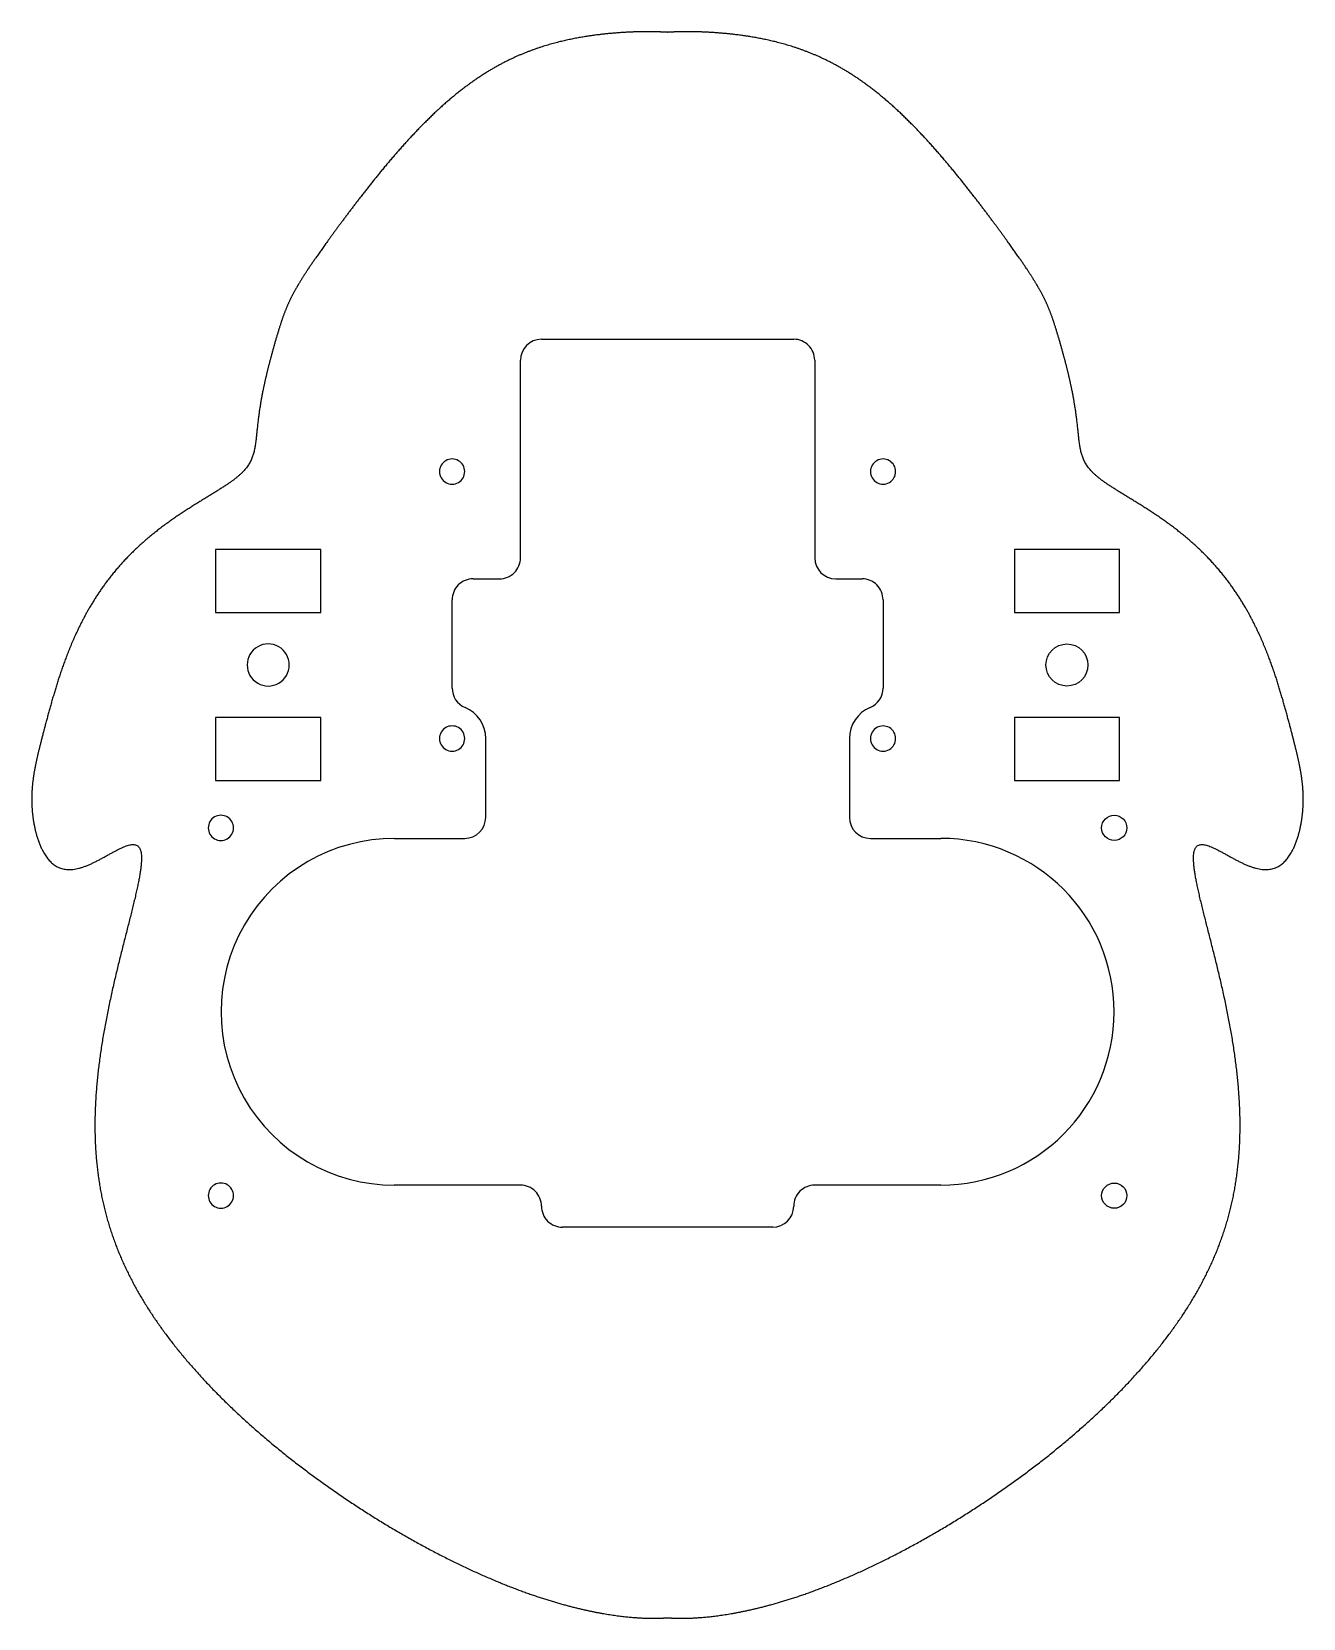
# Model space of a CAD drawing. Header units: millimetres. Extents: x -30.3 to 30.2, y -37.8 to 37.7.
import ezdxf

# ---------------------------------------------------------------- set-up
doc = ezdxf.new("R2010")
doc.units = ezdxf.units.MM
doc.layers.get('0').update_dxf_attribs({"linetype": 'CONTINUOUS'})

msp = doc.modelspace()

# ---------------------------------------------------------------- linework, layer by layer
for p, q in [((-6.049, 23.061), (5.951, 23.061)), ((-7.049, 12.661), (-7.049, 22.061)), ((6.951, 22.061), (6.951, 12.653)), ((-9.299, 11.661), (-8.049, 11.661)), ((7.951, 11.661), (9.201, 11.661)), ((-10.299, 6.466), (-10.299, 10.661)), ((10.201, 10.661), (10.201, 6.461)), ((-8.699, 0.311), (-8.699, 4.068)), ((8.601, 4.061), (8.601, 0.311)), ((-13.033, -0.689), (-9.699, -0.689)), ((9.601, -0.689), (12.951, -0.689)), ((-7.049, -17.189), (-13.049, -17.189)), ((12.951, -17.189), (6.951, -17.189)), ((4.951, -19.189), (-5.049, -19.189))]:
    msp.add_line(p, q)
for points in [[(-16.549, 13.061), (-21.549, 13.061), (-21.549, 10.061), (-16.549, 10.061)], [(16.451, 13.061), (16.451, 10.061), (21.451, 10.061), (21.451, 13.061)], [(-16.549, 2.061), (-16.549, 5.061), (-21.549, 5.061), (-21.549, 2.061)], [(16.451, 2.061), (21.451, 2.061), (21.451, 5.061), (16.451, 5.061)]]:
    msp.add_lwpolyline(points, close=True)
for centre, radius in [((18.951, 7.561), 1), ((21.201, -0.189), 0.6), ((21.201, -17.689), 0.6)]:
    msp.add_circle(centre, radius)
for centre, radius, start, end in [((-6.049, 22.061), 1, 90.00026, 180.0002), ((5.951, 22.061), 1, -0.0002, 90.0002), ((-10.299, 16.764), 0.6, -0.11452, 180.11452), ((10.201, 16.764), 0.6, -0.06436, 180.06436), ((-10.299, 16.762), 0.6, -180.11452, 0.11452), ((10.201, 16.762), 0.6, -180.06436, 0.06436), ((-8.049, 12.661), 1, -90.0002, 0.0002), ((7.951, 12.661), 1, 180.46049, 270.0002), ((-9.299, 10.661), 1, 89.9998, 180.0002), ((9.201, 10.661), 1, -0.0002, 90.0002), ((-19.049, 7.563), 1, -0.06105, 180.06105), ((-19.049, 7.56), 1, -180.06105, 0.06105), ((-9.299, 6.461), 1, 179.76986, 247.38019), ((9.201, 6.461), 1, -67.38019, 0.00052), ((-10.299, 4.061), 1.6, 0.24732, 67.38029), ((10.201, 4.061), 1.6, 112.61993, 180.00022), ((-10.299, 4.063), 0.6, -0.11452, 180.11452), ((10.201, 4.062), 0.6, -0.06436, 180.06436), ((-10.299, 4.06), 0.6, -180.11452, 0.11452), ((10.201, 4.061), 0.6, -180.06436, 0.06436), ((-21.299, -0.188), 0.6, -0.06436, 180.06436), ((-9.699, 0.311), 1, -89.99974, 0.0002), ((9.601, 0.311), 1, 179.9998, 269.99974), ((-21.299, -0.189), 0.6, -180.06436, 0.06436), ((-13.041, -8.939), 8.25, 89.94698, 269.94698), ((12.944, -8.939), 8.25, -89.94698, 89.94698), ((-21.299, -17.688), 0.6, -0.06436, 180.06436), ((-7.049, -18.189), 1, -0.0002, 90.00167), ((6.951, -18.189), 1, 89.9998, 180.0002), ((-21.299, -17.689), 0.6, -180.06436, 0.06436), ((-5.049, -18.189), 1, 179.9998, 270.0002), ((4.951, -18.189), 1, -89.99974, 0.0002)]:
    msp.add_arc(centre, radius, start, end)
for points in [[(-0.053, 37.664), (-0.208, 37.674), (-0.525, 37.689), (-1.018, 37.7), (-1.709, 37.69), (-2.629, 37.634), (-3.602, 37.529), (-4.625, 37.36), (-5.688, 37.105), (-6.782, 36.738), (-7.892, 36.234), (-9.007, 35.576), (-10.112, 34.76), (-11.194, 33.802), (-12.242, 32.734), (-13.244, 31.597), (-14.187, 30.439), (-15.06, 29.308), (-15.851, 28.247), (-16.544, 27.287), (-17.126, 26.448), (-17.591, 25.727), (-17.944, 25.102), (-18.207, 24.526), (-18.425, 23.921), (-18.642, 23.215), (-18.886, 22.363), (-19.14, 21.391), (-19.363, 20.371), (-19.519, 19.39), (-19.601, 18.525), (-19.672, 17.806), (-19.848, 17.211), (-20.247, 16.687), (-20.936, 16.166), (-21.894, 15.587), (-23.047, 14.89), (-24.29, 14.034), (-25.509, 12.997), (-26.605, 11.783), (-27.524, 10.43), (-28.254, 9.006), (-28.813, 7.589), (-29.236, 6.254), (-29.564, 5.059), (-29.832, 4.029), (-30.057, 3.141), (-30.227, 2.32), (-30.319, 1.487), (-30.304, 0.592), (-30.16, -0.344), (-29.874, -1.21), (-29.446, -1.87), (-28.887, -2.213), (-28.22, -2.212), (-27.478, -1.934), (-26.713, -1.506), (-26.003, -1.099), (-25.438, -0.894), (-25.098, -1.048), (-25.019, -1.649), (-25.182, -2.7), (-25.532, -4.149), (-25.991, -5.905), (-26.473, -7.855), (-26.895, -9.889), (-27.194, -11.917), (-27.332, -13.879), (-27.289, -15.74), (-27.064, -17.483), (-26.665, -19.106), (-26.107, -20.619), (-25.409, -22.038), (-24.591, -23.381), (-23.665, -24.663), (-22.639, -25.898), (-21.521, -27.095), (-20.312, -28.259), (-19.018, -29.393), (-17.644, -30.495), (-16.197, -31.561), (-14.691, -32.581), (-13.143, -33.543), (-11.574, -34.433), (-10.006, -35.236), (-8.464, -35.939), (-6.971, -36.532), (-5.549, -37.008), (-4.216, -37.367), (-2.988, -37.614), (-1.875, -37.76), (-1.083, -37.805), (-0.545, -37.802), (-0.213, -37.785), (-0.053, -37.773)], [(-0.053, -37.773), (0.107, -37.785), (0.44, -37.802), (0.977, -37.805), (1.769, -37.76), (2.882, -37.614), (4.111, -37.367), (5.443, -37.008), (6.866, -36.532), (8.359, -35.939), (9.9, -35.236), (11.468, -34.433), (13.037, -33.543), (14.585, -32.581), (16.092, -31.561), (17.538, -30.495), (18.913, -29.393), (20.207, -28.259), (21.415, -27.095), (22.534, -25.898), (23.559, -24.663), (24.485, -23.381), (25.304, -22.038), (26.001, -20.619), (26.559, -19.106), (26.959, -17.483), (27.184, -15.74), (27.226, -13.879), (27.088, -11.917), (26.79, -9.889), (26.368, -7.855), (25.885, -5.905), (25.426, -4.149), (25.076, -2.7), (24.913, -1.649), (24.992, -1.048), (25.332, -0.894), (25.897, -1.099), (26.608, -1.506), (27.372, -1.934), (28.114, -2.212), (28.782, -2.213), (29.34, -1.87), (29.768, -1.21), (30.054, -0.344), (30.199, 0.592), (30.213, 1.487), (30.121, 2.32), (29.951, 3.141), (29.727, 4.029), (29.458, 5.059), (29.13, 6.254), (28.707, 7.589), (28.148, 9.006), (27.418, 10.43), (26.5, 11.783), (25.403, 12.997), (24.184, 14.034), (22.942, 14.89), (21.788, 15.587), (20.83, 16.166), (20.142, 16.687), (19.742, 17.211), (19.566, 17.806), (19.496, 18.525), (19.413, 19.39), (19.257, 20.371), (19.035, 21.391), (18.781, 22.363), (18.536, 23.215), (18.319, 23.921), (18.101, 24.526), (17.838, 25.102), (17.485, 25.727), (17.02, 26.448), (16.438, 27.287), (15.745, 28.247), (14.955, 29.308), (14.082, 30.439), (13.138, 31.597), (12.136, 32.734), (11.088, 33.802), (10.006, 34.76), (8.901, 35.576), (7.787, 36.234), (6.676, 36.738), (5.583, 37.105), (4.519, 37.36), (3.497, 37.529), (2.523, 37.634), (1.603, 37.69), (0.912, 37.7), (0.42, 37.689), (0.103, 37.674), (-0.053, 37.664)]]:
    msp.add_open_spline(points, degree=5)

doc.saveas('drawing.dxf')
